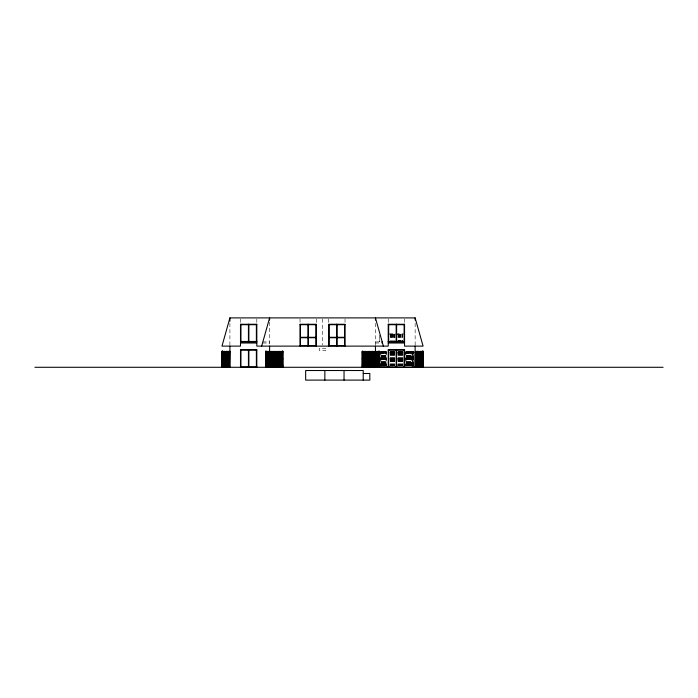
<?xml version="1.0" encoding="UTF-8"?>
<svg xmlns="http://www.w3.org/2000/svg" width="698" height="698" viewBox="0 0 698 698"><rect width="100%" height="100%" fill="white"/><g stroke="black" fill="none" stroke-linecap="round" stroke-linejoin="round"><path stroke-width="0.52" stroke-dasharray="3.49 2.62" d="M412.544 365.769L412.762 351.356L412.972 365.769M413.609 351.356L413.399 365.769M380.323 351.713L380.968 351.713L380.968 365.769M389.554 333.914L403.453 333.914M389.196 334.133L395.382 334.133M396.394 334.133L403.601 334.133M262.849 341.907L269.603 341.907M375.445 341.907L382.199 341.907M262.849 343.006L269.603 343.006M375.445 343.006L382.199 343.006M411.768 351.356L412.553 351.225L411.768 351.225L411.837 365.769M380.323 352.316L386.613 352.316M389.868 352.316L395.295 352.316M397.729 352.316L403.156 352.316M405.538 352.316L411.837 352.316M412.239 352.316L413.539 352.316M380.323 352.961L386.613 352.961M389.868 352.961L395.295 352.961M397.729 352.961L403.156 352.961M405.538 352.961L411.837 352.961M412.239 352.961L413.539 352.961M380.323 358.388L386.613 358.388M389.868 358.388L395.295 358.388M397.729 358.388L403.156 358.388M405.538 358.388L411.837 358.388M412.239 358.388L413.539 358.388M380.323 359.042L386.613 359.042M389.868 359.042L395.295 359.042M397.729 359.042L403.156 359.042M405.538 359.042L411.837 359.042M412.239 359.042L413.539 359.042M380.323 364.906L386.613 364.906M389.868 364.906L395.295 364.906M397.729 364.906L403.156 364.906M405.538 364.906L411.837 364.906M412.239 364.906L413.539 364.906M380.323 365.551L386.613 365.551M389.868 365.551L395.295 365.551M397.729 365.551L403.156 365.551M405.538 365.551L411.837 365.551M412.239 365.551L413.539 365.551M411.837 351.713L411.183 351.713L411.183 365.769M405.861 351.356L406.192 365.769M386.613 351.713L385.959 351.713L385.959 365.769M412.544 351.713L412.125 365.769M415.144 323.322L415.144 345.03M413.539 365.769L413.329 351.356L413.111 365.769M413.26 365.769L413.041 351.356L412.832 365.769M412.483 351.356L412.483 365.769M412.282 351.225L412.239 366.851M411.401 365.769L411.078 351.356L410.747 365.769M410.965 365.769L410.642 351.356L410.311 365.769M410.529 365.769L410.206 351.356L409.883 365.769M410.101 365.769L409.77 351.356L409.447 365.769M409.665 365.769L409.342 351.356L409.011 365.769M409.229 365.769L408.906 351.356L408.574 365.769M408.792 365.769L408.47 351.356L408.147 365.769M408.365 365.769L408.033 351.356L407.711 365.769M407.929 365.769L407.597 351.356L407.274 365.769M407.492 365.769L407.17 351.356L406.838 365.769M407.056 365.769L406.733 351.356L406.411 365.769M406.629 365.769L406.297 351.356L405.974 365.769M405.756 351.713L405.756 365.769M404.561 318.951L404.561 323.2M402.938 351.713L402.938 365.769M402.72 351.713L402.72 365.769M402.493 334.133L402.493 341.383M402.502 351.713L402.502 365.769M402.38 334.133L402.38 341.383M402.284 351.713L402.284 365.769M402.065 351.713L402.065 365.769M401.847 351.713L401.847 365.769M401.629 351.713L401.629 365.769M401.586 334.133L401.472 341.383M401.42 351.713L401.42 365.769M401.202 351.713L401.202 365.769M400.984 351.713L400.984 365.769M400.765 351.713L400.765 365.769M400.678 334.133L400.678 341.383M400.565 334.133L400.565 341.383M400.547 351.713L400.547 365.769M400.329 351.713L400.329 365.769M400.111 351.713L400.111 365.769M399.893 351.713L399.893 365.769M399.771 334.133L399.771 341.383M399.657 334.133L399.657 341.383M399.684 351.713L399.684 365.769M399.465 351.713L399.465 365.769M399.247 351.713L399.247 365.769M399.029 351.713L399.029 365.769M398.863 334.133L398.863 341.383M398.75 334.133L398.75 341.383M398.811 351.713L398.811 365.769M398.593 351.713L398.593 365.769M398.375 351.713L398.375 365.769M398.157 351.713L398.157 365.769M397.956 334.133L397.956 341.383M397.947 351.713L397.947 365.769M394.946 334.133L394.946 340.345M394.841 334.133L394.841 340.345M394.859 351.713L394.859 365.769M394.64 351.713L394.64 365.769M394.431 351.713L394.431 365.769M394.213 351.713L394.213 365.769M394.038 334.133L394.038 340.345M393.934 334.133L393.934 340.345M393.995 351.713L393.995 365.769M393.777 351.713L393.777 365.769M393.559 351.713L393.559 365.769M393.34 351.713L393.34 365.769M393.131 334.133L393.131 340.345M393.122 351.713L393.122 365.769M392.904 351.713L392.904 365.769M392.695 351.713L392.695 365.769M392.477 351.713L392.477 365.769M392.224 334.133L392.224 340.345M392.259 351.713L392.259 365.769M392.119 334.133L392.119 340.345M392.04 351.713L392.04 365.769M391.822 351.713L391.822 365.769M391.604 351.713L391.604 365.769M391.316 334.133L391.316 340.345M391.386 351.713L391.386 365.769M391.212 334.133L391.212 340.345M391.168 351.713L391.168 365.769M390.959 351.713L390.959 365.769M390.74 351.713L390.74 365.769M390.409 334.133L390.409 340.345M390.522 351.713L390.522 365.769M390.304 334.133L390.304 340.345M390.304 351.713L390.304 365.769M390.086 351.713L390.086 365.769M388.236 318.951L388.236 324.265M386.395 351.713L386.395 365.769M386.177 365.769L385.854 351.356L385.532 365.769M385.75 365.769L385.418 351.356L385.095 365.769M385.313 365.769L384.982 351.356L384.659 365.769M384.877 365.769L384.554 351.356L384.223 365.769M384.441 365.769L384.118 351.356L383.795 365.769M384.013 365.769L383.682 351.356L383.359 365.769M383.577 365.769L383.246 351.356L382.923 365.769M383.141 365.769L382.818 351.356L382.487 365.769M382.705 365.769L382.382 351.356L382.059 365.769M382.277 365.769L381.946 351.356L381.623 365.769M381.841 365.769L381.509 351.356L381.187 365.769M381.405 365.769L381.082 351.356L380.75 365.769M380.541 351.713L380.541 365.769M379.773 338.992L379.773 341.907L379.695 339.307M379.503 335.171L379.555 341.907M375.445 323.322L375.445 345.082M345.021 318.951L345.021 324.265M328.697 318.951L328.697 323.2M322.528 318.977L322.528 345.03M316.351 318.951L316.351 323.2M300.035 318.951L300.035 324.265M269.603 322.136L269.603 345.082M256.812 318.951L256.812 324.265M240.496 318.951L240.496 323.2M229.912 323.322L229.912 345.03M325.835 348.328L319.222 348.328L319.222 350.527L325.835 350.527L325.835 348.328"/><path stroke-width="1.05" d="M229.912 317.895L221.973 346.121L240.496 346.121L240.496 324.265L256.812 324.265L256.812 346.121L388.236 346.121L388.236 324.265L404.561 324.265L404.561 346.121L423.084 346.121L415.144 317.895L229.912 317.895L229.912 321.15M261.663 346.121L269.603 317.895L269.603 320.068M222.304 351.713L222.653 351.356L221.903 351.356M222.706 351.713L222.906 366.851M222.906 351.713L223.203 366.851M224.904 351.713L225.306 366.851M225.306 351.713L225.698 366.851L226.004 351.713L226.004 366.851M226.1 351.713L226.501 366.851M226.501 351.713L226.902 366.851M226.902 351.713L227.103 366.851M228.106 366.851L228.255 351.356L228.403 366.851M228.499 351.713L228.804 366.851M229.406 366.851L229.406 351.713L229.956 351.356M415.807 352.316L416.444 351.356L416.645 366.851M416.052 366.851L416.2 351.356L416.348 366.851M416.645 351.713L416.95 366.851M416.846 352.316L417.151 351.713M417.046 366.851L417.203 351.356L417.352 366.851M417.151 366.851L417.395 351.356L417.648 366.851M417.448 366.851L417.797 351.356L418.05 366.851M417.849 366.851L418.146 351.713M418.05 351.713L418.451 366.851M418.25 366.851L418.547 351.713M418.547 366.851L418.599 351.356L418.748 352.316M418.652 366.851L418.8 351.356L418.948 366.851M419.053 366.851L419.201 351.356L419.55 366.851M419.254 366.851L419.55 351.713M419.446 351.713L419.847 366.851M419.952 366.851L420.196 351.356L420.152 366.851M420.248 366.851L420.397 351.356L420.946 351.713L420.946 366.851M420.449 366.851L420.597 351.356L420.85 352.316M420.85 351.713L421.147 352.316M421.548 352.316L421.801 351.356L421.95 352.316M421.854 366.851L422.002 351.356L422.15 366.851M422.046 351.713L423.145 351.225L422.185 351.713M422.246 366.851L422.613 351.713M415.851 366.851L415.947 351.713L416.75 351.713M416.549 366.851L416.942 351.713M417.081 351.713L417.797 351.713M417.648 351.713L417.945 366.851M419.07 351.713L419.446 366.851M419.35 351.713L419.646 366.851M420.205 351.713L420.554 366.851M420.484 351.713L420.65 366.851M420.772 351.713L421.548 351.713L421.199 351.356L421.348 366.851M421.339 351.713L421.749 366.851M267.159 351.713L267.814 351.713L267.814 366.851M269.768 351.713L270.423 351.713M270.632 351.713L271.286 351.713L271.286 366.851M273.241 351.713L273.895 351.713M274.105 351.713L274.759 351.713L274.759 366.851M276.713 351.713L277.368 351.713M277.577 351.713L278.232 351.713L278.232 366.851M281.704 366.851L282.027 351.356L282.358 366.851L266.296 366.851M363.344 366.851L363.344 351.713L363.998 351.713M364.216 351.713L364.862 351.713L364.862 366.851M366.816 351.713L367.471 351.713M367.689 351.713L368.335 351.713L368.335 366.851M370.289 351.713L370.943 351.713M371.161 351.713L371.807 351.713L371.807 366.851M373.762 351.713L374.416 351.713M374.634 351.713L375.288 351.713L375.288 366.851M375.498 351.713L376.152 351.713L376.152 366.851M377.234 351.713L377.888 351.713M240.496 324.701L256.812 324.701M300.035 324.701L316.351 324.701M328.697 324.701L345.021 324.701M388.236 324.701L404.561 324.701M300.472 337.3L315.915 337.3M329.142 337.3L344.576 337.3M300.472 337.736L315.915 337.736M329.142 337.736L344.576 337.736M240.932 341.462L256.812 341.462M388.236 341.462L404.116 341.462M240.496 341.907L256.812 341.907M388.236 341.907L404.561 341.907M240.496 343.006L256.812 343.006M388.236 343.006L404.561 343.006M300.472 345.676L316.351 345.676M328.697 345.676L344.576 345.676M240.496 350.091L256.812 350.091M388.236 350.091L404.561 350.091M229.956 351.225L229.625 367.288M266.357 351.356L265.58 351.225L266.357 351.225L266.296 367.288M282.114 351.356L282.899 351.356M378.691 351.356L379.476 351.356M415.458 351.356L415.432 367.288M362.323 351.522L362.934 351.225L362.157 351.356L362.218 367.288M362.873 351.713L363.344 351.713M222.077 352.316L229.625 352.316M266.296 352.316L282.725 352.316M362.323 352.316L378.761 352.316M415.432 352.316L422.971 352.316M222.077 352.961L229.625 352.961M266.296 352.961L282.725 352.961M362.323 352.961L378.761 352.961M415.432 352.961L422.971 352.961M222.077 358.388L229.625 358.388M266.296 358.388L282.725 358.388M362.323 358.388L378.761 358.388L378.761 359.042L362.323 359.042M415.432 358.388L422.971 358.388M222.077 359.042L229.625 359.042M266.296 359.042L282.725 359.042M415.432 359.042L422.971 359.042M222.077 364.906L229.625 364.906M266.296 364.906L282.725 364.906M362.323 364.906L378.761 364.906M415.432 364.906L422.971 364.906M222.077 365.551L229.625 365.551M266.296 365.551L282.725 365.551M362.323 365.551L378.761 365.551M415.432 365.551L422.971 365.551M222.304 366.851L229.703 366.851M240.932 366.851L256.812 366.851M282.83 366.851L282.725 351.356M362.218 366.851L362.323 351.356M378.761 366.851L362.698 366.851L362.759 351.356M379.232 366.851L411.837 367.288M412.125 366.851L422.752 366.851M269.603 367.096L270.903 367.096M374.145 367.096L375.445 367.096M34.9 367.288L663.1 367.288M363.222 373.491L369.835 373.491L369.835 380.105L305.663 380.105L305.663 370.516L363.222 370.516L363.222 380.105M378.761 351.713L378.107 351.713L378.107 366.851M377.025 351.713L376.37 351.713L376.37 366.851M373.552 351.713L372.898 351.713L372.898 366.851M370.071 351.713L369.425 351.713L369.425 366.851M366.598 351.713L365.953 351.713L365.953 366.851M281.704 351.713L281.05 351.713L281.05 366.851M280.84 351.713L280.186 351.713L280.186 366.851M276.495 351.713L275.841 351.713L275.841 366.851M273.023 351.713L272.368 351.713L272.368 366.851M269.55 351.713L268.896 351.713L268.896 366.851M416.095 351.713L415.65 366.851M415.528 351.713L415.101 352.316M421.749 351.713L421.452 366.851M416.549 351.713L416.148 366.851M415.947 351.713L415.345 351.713L415.345 366.851M229.406 351.713L229.005 366.851M228.002 351.713L227.705 366.851M227.801 351.713L227.4 352.316M224.599 351.713L224.206 366.851M224.206 351.713L224.006 366.851M224.006 351.713L223.7 366.851M222.653 351.356L222.802 366.851M383.385 346.121L375.445 317.895L375.445 320.068M423.084 351.225L423.084 367.288M422.718 351.225L422.752 367.288M422.569 351.225L422.613 367.288M422.43 351.356L422.43 367.288M415.144 317.895L415.144 320.068M415.144 346.121L415.127 367.288M404.561 367.288L404.561 349.646L388.236 349.646L388.236 367.288M404.116 324.265L404.116 341.907M404.116 349.646L404.116 367.288M396.621 324.265L396.621 341.907M396.621 349.646L396.621 367.288M396.176 324.265L396.176 341.907M396.176 349.646L396.176 367.288M388.681 324.265L388.681 341.907M388.681 349.646L388.681 366.851M382.199 341.907L382.199 343.006M379.407 367.288L379.476 351.225L378.691 351.225L378.761 367.288M378.325 366.851L377.993 351.356L377.67 366.851M377.452 366.851L377.129 351.356L376.807 366.851M376.588 366.851L376.257 351.356L375.934 366.851M375.716 366.851L375.393 351.356L375.07 366.851M375.445 346.121L375.445 367.288M374.852 366.851L374.521 351.356L374.198 366.851M373.98 366.851L373.657 351.356L373.334 366.851M373.116 366.851L372.784 351.356L372.462 366.851M372.68 366.851L372.357 351.356L372.025 366.851M372.243 366.851L371.921 351.356L371.598 366.851M371.38 366.851L371.048 351.356L370.725 366.851M370.507 366.851L370.184 351.356L369.861 366.851M369.643 366.851L369.312 351.356L368.989 366.851M369.207 366.851L368.884 351.356L368.553 366.851M368.771 366.851L368.448 351.356L368.125 366.851M367.907 366.851L367.576 351.356L367.253 366.851M367.035 366.851L366.712 351.356L366.389 366.851M366.171 366.851L365.839 351.356L365.516 366.851M365.735 366.851L365.412 351.356L365.08 366.851M365.298 366.851L364.975 351.356L364.653 366.851M364.435 366.851L364.103 351.356L363.78 366.851M362.873 351.356L362.873 367.288M345.021 346.121L345.021 324.265L328.697 324.265L328.697 346.121M344.576 324.701L344.576 346.121M344.035 370.516L344.035 380.105M337.082 324.265L337.082 346.121M336.637 324.265L336.637 346.121M329.142 324.701L329.142 345.676M324.849 370.516L324.849 380.105M316.351 346.121L316.351 324.265L300.035 324.265L300.035 346.121M315.915 324.701L315.915 345.676M308.411 324.265L308.411 346.121M307.975 324.265L307.975 346.121M300.472 324.701L300.472 346.121M282.83 367.288L282.899 351.225L282.114 351.225L282.184 367.288M282.289 351.356L282.289 366.851M281.268 366.851L280.945 351.356L280.622 366.851M280.404 366.851L280.081 351.356L279.75 366.851M279.968 366.851L279.645 351.356L279.313 366.851M279.532 366.851L279.209 351.356L278.886 366.851M279.104 366.851L278.772 351.356L278.45 366.851M278.668 366.851L278.345 351.356L278.013 366.851M277.795 366.851L277.472 351.356L277.15 366.851M276.931 366.851L276.609 351.356L276.277 366.851M276.059 366.851L275.736 351.356L275.413 366.851M275.631 366.851L275.3 351.356L274.977 366.851M275.195 366.851L274.872 351.356L274.541 366.851M274.323 366.851L274 351.356L273.677 366.851M273.459 366.851L273.136 351.356L272.805 366.851M272.586 366.851L272.264 351.356L271.941 366.851M272.159 366.851L271.827 351.356L271.505 366.851M271.723 366.851L271.4 351.356L271.068 366.851M270.85 366.851L270.527 351.356L270.205 366.851M269.986 366.851L269.664 351.356L269.332 366.851M269.603 346.121L269.603 352.473M269.603 366.851L269.603 367.288M269.114 366.851L268.791 351.356L268.468 366.851M268.686 366.851L268.355 351.356L268.032 366.851M268.25 366.851L267.927 351.356L267.596 366.851M267.378 366.851L267.055 351.356L266.732 366.851M265.641 351.356L265.641 367.288M256.812 367.288L256.812 349.646L240.496 349.646L240.496 367.288M256.375 324.265L256.375 341.907M256.375 349.646L256.375 366.851M248.872 324.265L248.872 341.907M248.872 349.646L248.872 367.288M248.436 324.265L248.436 341.907M248.436 349.646L248.436 367.288M240.932 324.265L240.932 341.907M240.932 349.646L240.932 367.288M229.912 346.121L229.921 367.288M229.206 366.851L229.049 351.356L228.9 366.851M228.604 366.851L228.455 351.356L228.307 352.316M228.202 352.316L228.054 351.356L227.906 352.316M227.6 366.851L227.452 351.356L227.304 366.851M227.007 366.851L226.85 351.356L226.702 366.851M226.606 366.851L226.449 351.356L226.3 366.851M226.204 366.851L226.056 351.356L225.899 366.851M225.402 352.316L225.253 351.356L225.105 366.851M225 366.851L224.852 351.356L224.704 366.851M224.904 366.851L224.651 351.356L224.398 366.851M224.599 366.851L224.25 351.356L224.102 366.851M223.805 366.851L223.657 351.356L223.5 352.316M223.404 352.316L223.255 351.356L223.098 352.316M222.627 367.288L222.688 351.225L221.903 351.225L221.973 367.288M222.514 351.356L222.514 366.851M222.33 351.225L222.304 367.288M222.077 351.356L221.999 367.288"/></g></svg>
